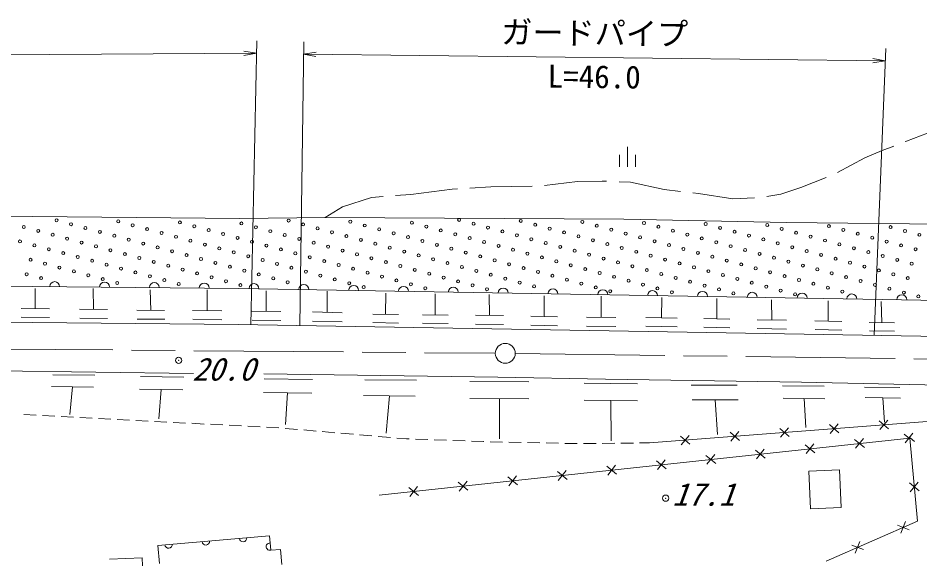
# Model space of a CAD drawing. Units: millimetres, scale not verified. Extents: x 40000 to 680000, y 20000 to 380000.
# Drawn here: x 326169 to 398566, y 269151 to 313137 of the extents above; entities that cross this region are included whole.
import ezdxf
from ezdxf.enums import TextEntityAlignment as Align

# ---------------------------------------------------------------- set-up
doc = ezdxf.new("R2010")
doc.units = ezdxf.units.MM
doc.header["$LTSCALE"] = 1000
doc.header["$PDMODE"] = 32
doc.header["$PDSIZE"] = 500
doc.linetypes.add('CHAIN', pattern=[18.5, 12, -1.5, 3.5, -1.5])
for name, color, linetype, lineweight in [('M-BGD', 7, 'Continuous', 13), ('M-BMK', 2, 'CHAIN', 13), ('M-BMK-SRVR', 3, 'Continuous', 13), ('M-STR-HTXT', 7, 'Continuous', 13)]:
    doc.layers.add(name, color=color, linetype=linetype, lineweight=lineweight)
doc.styles.add('ＭＳ ゴシック', font='')
doc.styles.get('ＭＳ ゴシック').set_extended_font_data('MS Gothic')

# ---------------------------------------------------------------- blocks, each defined once
blk = doc.blocks.new('荒地')
at = {"color": 7, "linetype": 'Continuous', "lineweight": 13}
for p, q in [((0, -1.25), (0, 1.25)), ((-1, 0.25), (-1, -1.25)), ((1, 0.25), (1, -1.25))]:
    blk.add_line(p, q, dxfattribs=at)

msp = doc.modelspace()

# ---------------------------------------------------------------- linework, layer by layer
at = {"layer": 'M-BGD'}
for p, q in [((397496, 303260), (399183, 303884)), ((395526, 302494), (396459, 302857)), ((397391, 303219), (397496, 303260)), ((391946, 300726), (394137, 301927)), ((394137, 301927), (395526, 302494)), ((368427, 299706), (371075, 300014)), ((371075, 300014), (373060, 300042)), ((373060, 300042), (373409, 300029)), ((374408, 299992), (375328, 299957)), ((375328, 299957), (378035, 299376)), ((388992, 299546), (391025, 300341)), ((357695, 298979), (361011, 299390)), ((361011, 299390), (361436, 299417)), ((362434, 299481), (364116, 299589)), ((364116, 299589), (367430, 299649)), ((378035, 299376), (379336, 299222)), ((380329, 299104), (380785, 299050)), ((380785, 299050), (383534, 298611)), ((386280, 298808), (387390, 299008)), ((387390, 299008), (388992, 299546)), ((352223, 297973), (354534, 298738)), ((354534, 298738), (355468, 298809)), ((356465, 298886), (357695, 298979)), ((383534, 298611), (385290, 298690)), ((350834, 297122), (352223, 297973)), ((320201, 297259), (343982, 297036)), ((343982, 297036), (350834, 297122)), ((350834, 297122), (374802, 296984)), ((374802, 296984), (387846, 296729)), ((387846, 296729), (401525, 296587)), ((320145, 291660), (343905, 291436)), ((327557, 289803), (327547, 291430)), ((332230, 289758), (332206, 291435)), ((336826, 289668), (336767, 291313)), ((341358, 289647), (341338, 291309)), ((343905, 291436), (358002, 291181)), ((346098, 289584), (346076, 291244)), ((350991, 289507), (350982, 291207)), ((355675, 289355), (355680, 291058)), ((358002, 291181), (386194, 290703)), ((359664, 289304), (359654, 290998)), ((364011, 289264), (363991, 290936)), ((368392, 289179), (368392, 290846)), ((372977, 289115), (372967, 290812)), ((377824, 289071), (377846, 290700)), ((382267, 288986), (382267, 290621)), ((386194, 290703), (410943, 290288)), ((386671, 288891), (386647, 290523)), ((391211, 288802), (391186, 290435)), ((395502, 288690), (395461, 290385)), ((328692, 289790), (326421, 289816)), ((333347, 289745), (331114, 289771)), ((337936, 289659), (335716, 289678)), ((342532, 289628), (340184, 289666)), ((347256, 289575), (344940, 289594)), ((328696, 289093), (326425, 289119)), ((333357, 289027), (331125, 289052)), ((337962, 288954), (335742, 288973)), ((342540, 288916), (340193, 288954)), ((347265, 288864), (344950, 288883)), ((352186, 289473), (349797, 289541)), ((356702, 289336), (354648, 289374)), ((360684, 289285), (358643, 289323)), ((365133, 289245), (362888, 289283)), ((369464, 289153), (367320, 289204)), ((374150, 289103), (371803, 289128)), ((379077, 289042), (376570, 289099)), ((383313, 288967), (381221, 289006)), ((387851, 288872), (385491, 288910)), ((320117, 288760), (343865, 288537)), ((343865, 288537), (357951, 288282)), ((352191, 288745), (349801, 288813)), ((356700, 288651), (354646, 288689)), ((357951, 288282), (386145, 287803)), ((360688, 288605), (358647, 288643)), ((365142, 288529), (362897, 288567)), ((369464, 288439), (367320, 288490)), ((374155, 288375), (371807, 288401)), ((379068, 288344), (376561, 288401)), ((383313, 288270), (381221, 288308)), ((387862, 288172), (385502, 288211)), ((392289, 288783), (390133, 288822)), ((396510, 288677), (394494, 288702)), ((386145, 287803), (410916, 287388)), ((392299, 288084), (390143, 288122)), ((396526, 288005), (394510, 288031)), ((323315, 284844), (340250, 284589)), ((345895, 284581), (364679, 284294)), ((328961, 284496), (332329, 284457)), ((336004, 284360), (339467, 284303)), ((345926, 284161), (349810, 284113)), ((354019, 284105), (358152, 284067)), ((362440, 283960), (367176, 283931)), ((364679, 284294), (373322, 284135)), ((371609, 283832), (375895, 283775)), ((373322, 284135), (389045, 283911)), ((389045, 283911), (401100, 283656)), ((328867, 283550), (332235, 283511)), ((330551, 283530), (330333, 281323)), ((335924, 283349), (339387, 283292)), ((337656, 283320), (337470, 280961)), ((380200, 283673), (383893, 283673)), ((387539, 283611), (390887, 283573)), ((394122, 283505), (396954, 283466)), ((345859, 283068), (349743, 283020)), ((347801, 283044), (347645, 280496)), ((353910, 282823), (358044, 282785)), ((355977, 282804), (355724, 279813)), ((362445, 282587), (367181, 282558)), ((364813, 282572), (364824, 279369)), ((371615, 282451), (375902, 282394)), ((373758, 282423), (373773, 279200)), ((380283, 282483), (383977, 282483)), ((382130, 282483), (382324, 279704)), ((387593, 282610), (390942, 282571)), ((389267, 282590), (389394, 280254)), ((394180, 282669), (397012, 282631)), ((395596, 282650), (395730, 280700)), ((326634, 281300), (327633, 281253)), ((328133, 281230), (329132, 281183)), ((329631, 281158), (330629, 281105)), ((331129, 281079), (332127, 281026)), ((332627, 280999), (333625, 280946)), ((334125, 280919), (335123, 280866)), ((404585, 281168), (376860, 279035)), ((335622, 280840), (336621, 280787)), ((337120, 280760), (338119, 280707)), ((338618, 280680), (339617, 280627)), ((340116, 280601), (341115, 280547)), ((341614, 280521), (342613, 280468)), ((343112, 280441), (344110, 280388)), ((344610, 280362), (345608, 280308)), ((346108, 280282), (347106, 280229)), ((347605, 280194), (348601, 280108)), ((388076, 279543), (387317, 280194)), ((388022, 280248), (387371, 279489)), ((392064, 279850), (391305, 280501)), ((392010, 280555), (391359, 279796)), ((396052, 280157), (395293, 280808)), ((395998, 280862), (395347, 280103)), ((349099, 280066), (350096, 279980)), ((350594, 279937), (351590, 279851)), ((352088, 279808), (353085, 279722)), ((353583, 279679), (354579, 279593)), ((355077, 279550), (356073, 279464)), ((380099, 278930), (379340, 279580)), ((380045, 279635), (379394, 278875)), ((384088, 279236), (383328, 279887)), ((384033, 279941), (383383, 279182)), ((397299, 279727), (397719, 279389)), ((397375, 279024), (398002, 279803)), ((355168, 274832), (397744, 279419)), ((356572, 279421), (357351, 279354)), ((357351, 279354), (357569, 279346)), ((358068, 279328), (359068, 279292)), ((359567, 279274), (360567, 279238)), ((361066, 279220), (362066, 279184)), ((362565, 279166), (363538, 279130)), ((363538, 279130), (363565, 279130)), ((364065, 279119), (365064, 279098)), ((365564, 279087), (366564, 279066)), ((367064, 279055), (368064, 279034)), ((368564, 279023), (369563, 279002)), ((370063, 278991), (371001, 278971)), ((371001, 278971), (371063, 278972)), ((371563, 278977), (372563, 278988)), ((373063, 278994), (374063, 279004)), ((374563, 279010), (375563, 279021)), ((376063, 279026), (376860, 279035)), ((389345, 278870), (390124, 278243)), ((389421, 278167), (390048, 278946)), ((393322, 279299), (394101, 278671)), ((393398, 278596), (394025, 279374)), ((397744, 279419), (398360, 272743)), ((397769, 279450), (398123, 279155)), ((381391, 278013), (382170, 277386)), ((381467, 277310), (382094, 278089)), ((385368, 278442), (386147, 277814)), ((385444, 277739), (386071, 278517)), ((377414, 277585), (378193, 276957)), ((377490, 276882), (378117, 277660)), ((369460, 276728), (370239, 276100)), ((369536, 276025), (370163, 276803)), ((373437, 277156), (374216, 276529)), ((373513, 276453), (374140, 277232)), ((389636, 276754), (392110, 276863)), ((389769, 273743), (389636, 276754)), ((392110, 276863), (392244, 273853)), ((361506, 275871), (362285, 275243)), ((361582, 275168), (362209, 275946)), ((365483, 276299), (366262, 275672)), ((365559, 275596), (366186, 276375)), ((398426, 275876), (397787, 275107)), ((357529, 275442), (358308, 274815)), ((357605, 274739), (358232, 275518)), ((397722, 275811), (398491, 275172)), ((392244, 273853), (389769, 273743)), ((398360, 272743), (391025, 269533)), ((397690, 272064), (396759, 272428)), ((397407, 272712), (397042, 271780)), ((337401, 270803), (346351, 271568)), ((346351, 271568), (346449, 270416)), ((337524, 269356), (337401, 270803)), ((394026, 270460), (393094, 270824)), ((393742, 271108), (393378, 270177)), ((346449, 270416), (347248, 270484)), ((347248, 270484), (347352, 269271)), ((333511, 269698), (336142, 269814)), ((336142, 269814), (336171, 269151))]:
    msp.add_line(p, q, dxfattribs=at)
for centre in [(329262, 296898), (334210, 296815), (339157, 296731), (347891, 296875), (352839, 296792), (357786, 296709), (361573, 296936), (366520, 296853), (371468, 296770), (326634, 296360), (327793, 296049), (330422, 296587), (331581, 296277), (335369, 296504), (336528, 296193), (340316, 296421), (341475, 296110), (344104, 296648), (345263, 296338), (346422, 296027), (349051, 296565), (350210, 296254), (353998, 296482), (355157, 296171), (358945, 296398), (360104, 296088), (362733, 296626), (363892, 296315), (365051, 296005), (367680, 296543), (368839, 296232), (372627, 296459), (373786, 296149), (376415, 296687), (377574, 296376), (378733, 296066), (381362, 296603), (382521, 296293), (386309, 296520), (387468, 296210), (391256, 296437), (392415, 296126), (396203, 296354), (397362, 296043), (328952, 295739), (330111, 295428), (332740, 295966), (333899, 295655), (335058, 295345), (337687, 295883), (338846, 295572), (340005, 295262), (342634, 295800), (343793, 295489), (347581, 295716), (348740, 295406), (351369, 295944), (352528, 295633), (353687, 295323), (356316, 295860), (357475, 295550), (361263, 295777), (362422, 295467), (366210, 295694), (367369, 295383), (369998, 295921), (371157, 295611), (372316, 295300), (374945, 295838), (376104, 295528), (379892, 295755), (381051, 295444), (383680, 295982), (384839, 295672), (385998, 295361), (388627, 295899), (389786, 295589), (390945, 295278), (393574, 295816), (394733, 295505), (398521, 295733), (326323, 295201), (327482, 294890), (328641, 294580), (331270, 295117), (332429, 294807), (336217, 295034), (337376, 294724), (341164, 294951), (342323, 294640), (344952, 295178), (346111, 294868), (347270, 294557), (349899, 295095), (351058, 294785), (354846, 295012), (356005, 294701), (358634, 295239), (359793, 294929), (360952, 294618), (363581, 295156), (364740, 294846), (368528, 295073), (369687, 294762), (373475, 294990), (374634, 294679), (377263, 295217), (378422, 294906), (379581, 294596), (382210, 295134), (383369, 294823), (387157, 295051), (388316, 294740), (392104, 294967), (393263, 294657), (395892, 295195), (397051, 294884), (398210, 294574), (329800, 294269), (330960, 293958), (333588, 294496), (334747, 294186), (335907, 293875), (338535, 294413), (339694, 294103), (343482, 294330), (344642, 294019), (348429, 294247), (349589, 293936), (352217, 294474), (353376, 294163), (354536, 293853), (357164, 294391), (358323, 294080), (362111, 294308), (363271, 293997), (365899, 294535), (367058, 294224), (368218, 293914), (370846, 294452), (372005, 294141), (373165, 293831), (375793, 294368), (376952, 294058), (380740, 294285), (381900, 293975), (384528, 294513), (385687, 294202), (386847, 293891), (389475, 294429), (390634, 294119), (394422, 294346), (395581, 294036), (327172, 293731), (328331, 293420), (329490, 293110), (332119, 293648), (333278, 293337), (337066, 293565), (338225, 293254), (340854, 293792), (342013, 293481), (343172, 293171), (345801, 293709), (346960, 293398), (348119, 293088), (350748, 293625), (351907, 293315), (355695, 293542), (356854, 293232), (359483, 293770), (360642, 293459), (361801, 293148), (364430, 293686), (365589, 293376), (369377, 293603), (370536, 293293), (374324, 293520), (375483, 293209), (378112, 293747), (379271, 293437), (380430, 293126), (383059, 293664), (384218, 293354), (388006, 293581), (389165, 293270), (391794, 293808), (392953, 293498), (394112, 293187), (396741, 293725), (397900, 293414), (326861, 292572), (330649, 292799), (331808, 292489), (334437, 293027), (335596, 292716), (336755, 292405), (339384, 292943), (340543, 292633), (344331, 292860), (345490, 292550), (349278, 292777), (350437, 292466), (353066, 293004), (354225, 292694), (355384, 292383), (358013, 292921), (359172, 292611), (362960, 292838), (364119, 292527), (366748, 293065), (367907, 292755), (369066, 292444), (371695, 292982), (372854, 292671), (376642, 292899), (377801, 292588), (381589, 292816), (382748, 292505), (385377, 293043), (386536, 292732), (387695, 292422), (390324, 292960), (391483, 292649), (395271, 292877), (396430, 292566), (328020, 292261), (332967, 292178), (334126, 291868), (337914, 292095), (339073, 291784), (341702, 292322), (342861, 292012), (344020, 291701), (346649, 292239), (347808, 291928), (351596, 292156), (352755, 291845), (356543, 292073), (357702, 291762), (360331, 292300), (361490, 291989), (362649, 291679), (365278, 292217), (366437, 291906), (370225, 292133), (371384, 291823), (374013, 292361), (375172, 292050), (376331, 291740), (378960, 292278), (380119, 291967), (381278, 291656), (383907, 292194), (385066, 291884), (388854, 292111), (390013, 291801), (392642, 292339), (393801, 292028), (394960, 291717), (397589, 292255), (353914, 291535), (358861, 291451), (363808, 291368), (367596, 291596), (372543, 291512), (373703, 291202), (377490, 291429), (378650, 291119), (382437, 291346), (383597, 291035), (386225, 291573), (387384, 291263), (388544, 290952), (391172, 291490), (392332, 291179), (396119, 291407), (397279, 291096), (398438, 290786)]:
    msp.add_circle(centre, 120, dxfattribs=at)
for centre, radius, start, end in [((329110, 291575), 400, 359.46167, 179.46167), ((333110, 291538), 400, 359.46167, 179.46167), ((337110, 291500), 400, 359.46167, 179.46167), ((341110, 291463), 400, 359.46167, 179.46167), ((345109, 291415), 400, 358.96309, 178.96309), ((349109, 291342), 400, 358.96309, 178.96309), ((353108, 291270), 400, 358.96309, 178.96309), ((357107, 291197), 400, 358.96309, 178.96309), ((361107, 291129), 400, 359.02788, 179.02788), ((365106, 291061), 400, 359.02788, 179.02788), ((369106, 290993), 400, 359.02788, 179.02788), ((373105, 290925), 400, 359.02788, 179.02788), ((377105, 290857), 400, 359.02788, 179.02788), ((381104, 290789), 400, 359.02788, 179.02788), ((385103, 290721), 400, 359.02788, 179.02788), ((389103, 290654), 400, 359.04024, 179.04024), ((393102, 290587), 400, 359.04024, 179.04024), ((397102, 290520), 400, 359.04024, 179.04024), ((338250, 270876), 300, 184.88174, 4.88174), ((341239, 271131), 300, 184.88174, 4.88174), ((344228, 271387), 300, 184.88174, 4.88174), ((346386, 270704), 297, 87.46043, 285.04339)]:
    msp.add_arc(centre, radius, start, end, dxfattribs=at)
for p in [(339064, 285657), (378150, 274591)]:
    msp.add_point(p, dxfattribs=at)
at = {"layer": 'M-BMK'}
for p, q in [((266289, 287070), (364481, 286224)), ((366080, 286207), (408063, 285649))]:
    msp.add_line(p, q, dxfattribs=at)
at = {"layer": 'M-BMK-SRVR'}
msp.add_circle((365280, 286218), 800, dxfattribs=at)
at = {"layer": 'M-STR-HTXT'}
for p, q in [((345326, 311310), (344848, 288519)), ((349099, 311231), (348789, 288447)), ((395823, 310700), (394880, 287657)), ((286576, 309914), (345305, 310310)), ((345305, 310310), (344304, 310473)), ((345305, 310310), (344305, 310140)), ((349086, 310231), (350087, 310386)), ((349086, 310231), (395782, 309701)), ((349086, 310231), (350084, 310053)), ((395782, 309701), (394784, 309879)), ((395782, 309701), (394780, 309545))]:
    msp.add_line(p, q, dxfattribs=at)

# ---------------------------------------------------------------- block references
at = {"layer": 'M-BGD', "xscale": 640, "yscale": 640}
msp.add_blockref('荒地', (375090, 302000), dxfattribs=at)

# ---------------------------------------------------------------- texts
at = {"layer": 'M-BGD', "style": 'ＭＳ ゴシック', "oblique": 20}
for s, p in [('20.0', (340150, 283482)), ('17.1', (378671, 273434))]:
    msp.add_text(s, height=1833, dxfattribs=at).set_placement(p, align=Align.BOTTOM_LEFT)
at = {"layer": 'M-STR-HTXT', "style": 'ＭＳ ゴシック'}
for s, p in [('ガードパイプ', (372439, 310466)), ('L=46.0', (372400, 306966))]:
    msp.add_text(s, height=1833, rotation=359.349, dxfattribs=at).set_placement(p, align=Align.BOTTOM_CENTER)

doc.saveas('drawing.dxf')
